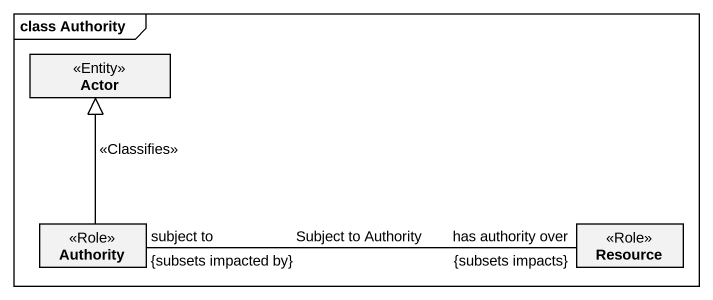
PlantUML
@startuml
mainframe class Authority
hide circle
hide empty members
class "Actor" as Actor_ <<Entity>>
class Authority <<Role>>
class Resource <<Role>>
Authority -up-|> Actor_ : <<Classifies>>
Authority "subject to\n{subsets impacted by}" -right- "has authority over\n{subsets impacts}" Resource : Subject to Authority
@enduml
